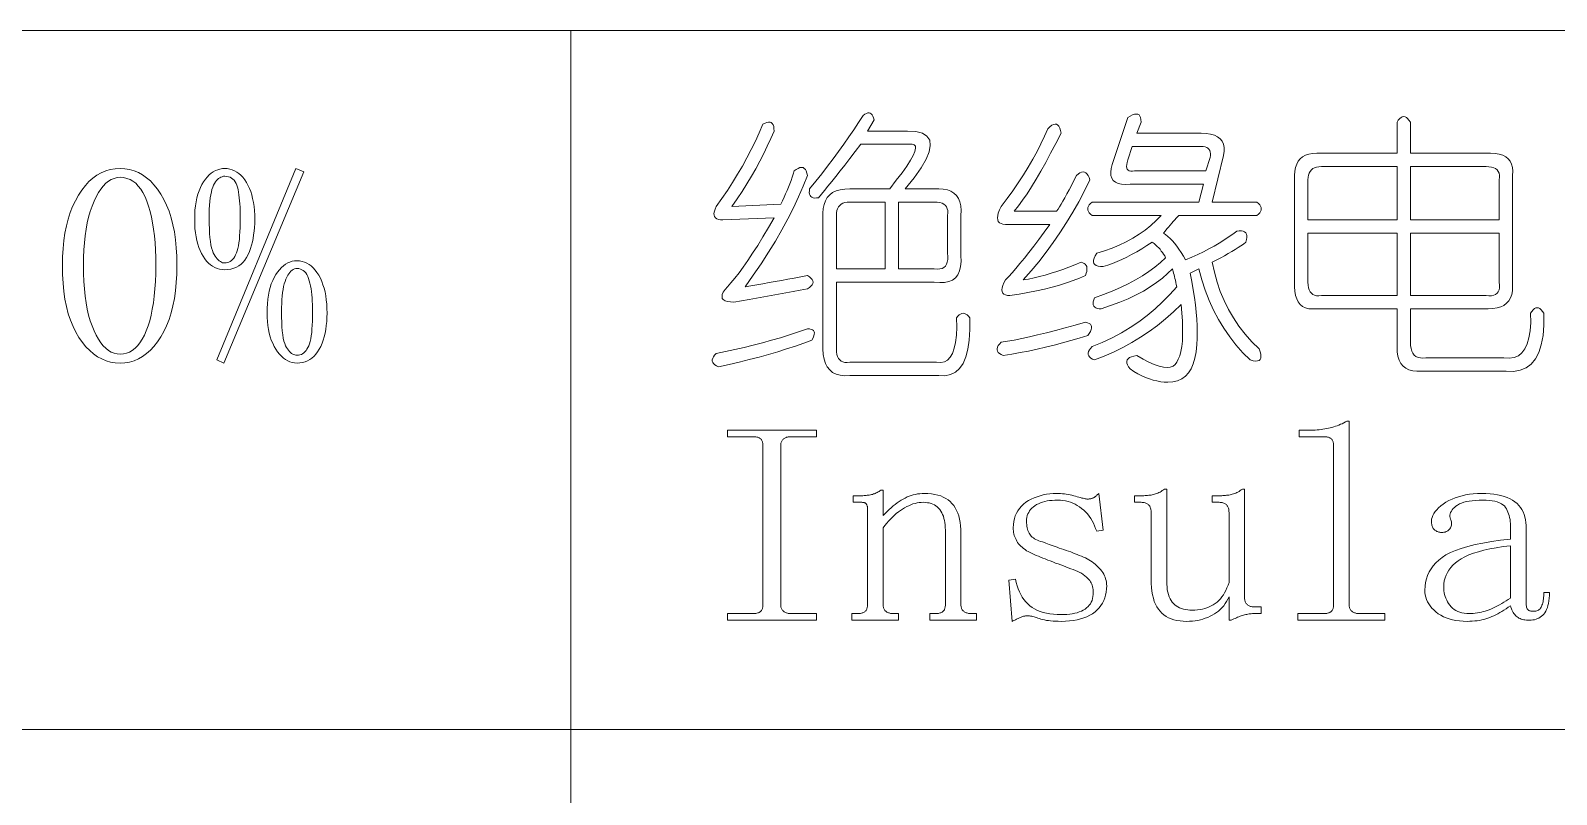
# Model space of a CAD drawing. Extents: x 1 to 297, y 1 to 210.
# Drawn here: x 170.94 to 182.7, y 50.62 to 56.51 of the extents above; entities that cross this region are included whole.
import ezdxf

# ---------------------------------------------------------------- set-up
doc = ezdxf.new("R2010")
doc.units = 0

msp = doc.modelspace()

# ---------------------------------------------------------------- linework, layer by layer
at = {"color": 7, "lineweight": 13}
for p, q in [((1.306, 56.508), (219.321, 56.508)), ((175.108, 56.508), (175.108, 29.565)), ((1.306, 51.119), (219.321, 51.119))]:
    msp.add_line(p, q, dxfattribs=at)
for points in [[(177.394, 55.733), (177.702, 55.733), (177.767, 55.729), (177.817, 55.716), (177.852, 55.693), (177.873, 55.662), (177.878, 55.622), (177.869, 55.573), (177.845, 55.515), (177.807, 55.448), (177.753, 55.372), (177.685, 55.288), (177.943, 55.288), (177.978, 55.286), (178.01, 55.279), (178.037, 55.269), (178.06, 55.255), (178.08, 55.236), (178.095, 55.214), (178.106, 55.187), (178.113, 55.156), (178.115, 55.121), (178.114, 55.082), (178.114, 54.773), (178.115, 54.728), (178.111, 54.688), (178.103, 54.654), (178.089, 54.625), (178.071, 54.602), (178.048, 54.584), (178.02, 54.572), (177.988, 54.565), (177.95, 54.564), (177.908, 54.568), (177.154, 54.568), (177.154, 54.053), (177.155, 54.031), (177.158, 54.011), (177.163, 53.994), (177.17, 53.979), (177.18, 53.968), (177.191, 53.959), (177.204, 53.953), (177.22, 53.949), (177.237, 53.949), (177.257, 53.951), (177.925, 53.951), (177.958, 53.948), (177.986, 53.953), (178.011, 53.967), (178.032, 53.989), (178.05, 54.019), (178.063, 54.058), (178.073, 54.104), (178.079, 54.159), (178.081, 54.222), (178.08, 54.293), (178.09, 54.306), (178.1, 54.315), (178.111, 54.322), (178.121, 54.326), (178.131, 54.328), (178.141, 54.326), (178.152, 54.322), (178.162, 54.315), (178.172, 54.306), (178.182, 54.293), (178.183, 54.203), (178.178, 54.122), (178.168, 54.052), (178.152, 53.992), (178.131, 53.942), (178.104, 53.903), (178.072, 53.873), (178.034, 53.855), (177.991, 53.846), (177.943, 53.848), (177.257, 53.848), (177.218, 53.847), (177.183, 53.85), (177.152, 53.859), (177.125, 53.872), (177.103, 53.891), (177.084, 53.914), (177.07, 53.941), (177.059, 53.974), (177.053, 54.011), (177.051, 54.053), (177.051, 55.099), (177.053, 55.135), (177.059, 55.167), (177.07, 55.195), (177.084, 55.22), (177.103, 55.241), (177.125, 55.258), (177.152, 55.271), (177.183, 55.28), (177.218, 55.286), (177.257, 55.288), (177.565, 55.288), (177.616, 55.353), (177.66, 55.411), (177.696, 55.463), (177.724, 55.507), (177.745, 55.545), (177.759, 55.576), (177.765, 55.6), (177.763, 55.617), (177.754, 55.627), (177.737, 55.631), (177.342, 55.631), (177.299, 55.574), (177.258, 55.521), (177.22, 55.471), (177.183, 55.425), (177.15, 55.382), (177.118, 55.343), (177.089, 55.307), (177.063, 55.274), (177.039, 55.245), (177.017, 55.219), (177.001, 55.217), (176.987, 55.216), (176.975, 55.218), (176.965, 55.222), (176.957, 55.228), (176.951, 55.236), (176.947, 55.246), (176.945, 55.258), (176.946, 55.272), (176.948, 55.288), (176.996, 55.346), (177.041, 55.404), (177.086, 55.461), (177.129, 55.518), (177.171, 55.575), (177.212, 55.631), (177.251, 55.687), (177.288, 55.743), (177.325, 55.798), (177.36, 55.853), (177.373, 55.862), (177.385, 55.869), (177.396, 55.872), (177.406, 55.873), (177.415, 55.871), (177.423, 55.866), (177.43, 55.858), (177.436, 55.848), (177.441, 55.835), (177.445, 55.819)], [(180.051, 54.722), (180.067, 54.644), (180.087, 54.569), (180.112, 54.496), (180.142, 54.426), (180.175, 54.358), (180.214, 54.292), (180.256, 54.229), (180.303, 54.168), (180.355, 54.109), (180.411, 54.053), (180.42, 54.031), (180.425, 54.012), (180.426, 53.995), (180.425, 53.982), (180.42, 53.972), (180.411, 53.965), (180.399, 53.961), (180.384, 53.96), (180.365, 53.962), (180.342, 53.968), (180.286, 54.024), (180.233, 54.084), (180.185, 54.146), (180.14, 54.212), (180.098, 54.281), (180.061, 54.352), (180.027, 54.427), (179.997, 54.505), (179.971, 54.586), (179.948, 54.671), (179.88, 54.636), (179.893, 54.572), (179.904, 54.51), (179.913, 54.45), (179.921, 54.392), (179.927, 54.336), (179.931, 54.282), (179.934, 54.231), (179.934, 54.181), (179.934, 54.133), (179.931, 54.088), (179.926, 54.032), (179.917, 53.983), (179.904, 53.939), (179.887, 53.901), (179.867, 53.869), (179.843, 53.843), (179.815, 53.823), (179.783, 53.808), (179.747, 53.799), (179.708, 53.796), (179.681, 53.797), (179.653, 53.8), (179.624, 53.806), (179.596, 53.813), (179.567, 53.822), (179.537, 53.833), (179.508, 53.847), (179.478, 53.862), (179.447, 53.88), (179.417, 53.899), (179.405, 53.916), (179.397, 53.931), (179.393, 53.944), (179.392, 53.957), (179.395, 53.968), (179.402, 53.977), (179.413, 53.986), (179.428, 53.992), (179.446, 53.998), (179.468, 54.002), (179.518, 53.974), (179.563, 53.951), (179.604, 53.933), (179.641, 53.92), (179.674, 53.912), (179.703, 53.909), (179.727, 53.912), (179.748, 53.92), (179.764, 53.933), (179.777, 53.951), (179.789, 53.974), (179.8, 54.001), (179.809, 54.034), (179.815, 54.071), (179.82, 54.113), (179.822, 54.16), (179.822, 54.212), (179.821, 54.269), (179.817, 54.33), (179.811, 54.396), (179.752, 54.34), (179.691, 54.286), (179.628, 54.235), (179.564, 54.188), (179.498, 54.143), (179.43, 54.102), (179.361, 54.064), (179.29, 54.029), (179.217, 53.997), (179.143, 53.968), (179.127, 53.975), (179.114, 53.983), (179.105, 53.991), (179.099, 54.001), (179.095, 54.011), (179.095, 54.021), (179.098, 54.033), (179.104, 54.045), (179.113, 54.057), (179.125, 54.071), (179.203, 54.103), (179.278, 54.138), (179.35, 54.177), (179.419, 54.219), (179.485, 54.263), (179.549, 54.311), (179.61, 54.362), (179.668, 54.416), (179.724, 54.473), (179.777, 54.533), (179.773, 54.55), (179.77, 54.566), (179.766, 54.582), (179.763, 54.597), (179.76, 54.611), (179.756, 54.624), (179.753, 54.637), (179.749, 54.649), (179.746, 54.66), (179.743, 54.671), (179.706, 54.634), (179.666, 54.598), (179.621, 54.564), (179.572, 54.531), (179.52, 54.499), (179.463, 54.469), (179.402, 54.44), (179.337, 54.413), (179.267, 54.387), (179.194, 54.362), (179.178, 54.363), (179.164, 54.365), (179.153, 54.37), (179.145, 54.376), (179.138, 54.383), (179.134, 54.393), (179.133, 54.404), (179.134, 54.417), (179.137, 54.431), (179.143, 54.448), (179.213, 54.472), (179.28, 54.498), (179.343, 54.526), (179.403, 54.555), (179.46, 54.585), (179.513, 54.616), (179.562, 54.649), (179.609, 54.684), (179.652, 54.719), (179.691, 54.756), (179.684, 54.77), (179.676, 54.783), (179.667, 54.796), (179.658, 54.808), (179.648, 54.821), (179.638, 54.832), (179.626, 54.844), (179.614, 54.855), (179.602, 54.866), (179.588, 54.876), (179.547, 54.85), (179.507, 54.825), (179.468, 54.802), (179.429, 54.78), (179.391, 54.761), (179.354, 54.743), (179.317, 54.726), (179.281, 54.712), (179.246, 54.699), (179.211, 54.688), (179.189, 54.689), (179.171, 54.692), (179.156, 54.697), (179.145, 54.704), (179.138, 54.713), (179.135, 54.725), (179.135, 54.738), (179.14, 54.754), (179.148, 54.771), (179.16, 54.791), (179.22, 54.809), (179.278, 54.83), (179.334, 54.853), (179.387, 54.878), (179.438, 54.906), (179.487, 54.937), (179.533, 54.969), (179.577, 55.005), (179.618, 55.042), (179.657, 55.082), (179.125, 55.082), (179.113, 55.092), (179.103, 55.103), (179.097, 55.113), (179.092, 55.123), (179.091, 55.133), (179.092, 55.144), (179.097, 55.154), (179.103, 55.164), (179.113, 55.175), (179.125, 55.185), (179.948, 55.185), (179.982, 55.322), (179.417, 55.322), (179.381, 55.32), (179.351, 55.323), (179.325, 55.329), (179.304, 55.338), (179.288, 55.352), (179.277, 55.369), (179.27, 55.39), (179.269, 55.415), (179.272, 55.444), (179.28, 55.476), (179.4, 55.836), (179.419, 55.848), (179.437, 55.857), (179.452, 55.862), (179.465, 55.864), (179.477, 55.862), (179.486, 55.857), (179.493, 55.848), (179.498, 55.836), (179.501, 55.821), (179.503, 55.802), (179.468, 55.716), (179.965, 55.716), (180.004, 55.715), (180.038, 55.709), (180.067, 55.701), (180.092, 55.689), (180.111, 55.673), (180.126, 55.655), (180.136, 55.632), (180.141, 55.607), (180.141, 55.577), (180.137, 55.545), (180.051, 55.185), (180.394, 55.185), (180.406, 55.175), (180.416, 55.164), (180.423, 55.154), (180.427, 55.144), (180.428, 55.133), (180.427, 55.123), (180.423, 55.113), (180.416, 55.103), (180.406, 55.092), (180.394, 55.082), (179.794, 55.082), (179.783, 55.071), (179.773, 55.06), (179.762, 55.048), (179.75, 55.035), (179.738, 55.022), (179.726, 55.008), (179.714, 54.993), (179.701, 54.978), (179.687, 54.962), (179.674, 54.945), (179.691, 54.934), (179.708, 54.92), (179.725, 54.905), (179.743, 54.887), (179.76, 54.868), (179.777, 54.846), (179.794, 54.822), (179.811, 54.797), (179.828, 54.769), (179.845, 54.739), (179.893, 54.76), (179.938, 54.781), (179.982, 54.802), (180.024, 54.824), (180.064, 54.846), (180.103, 54.869), (180.139, 54.892), (180.174, 54.915), (180.208, 54.938), (180.24, 54.962), (180.259, 54.964), (180.275, 54.964), (180.289, 54.961), (180.3, 54.957), (180.308, 54.949), (180.314, 54.939), (180.316, 54.927), (180.316, 54.913), (180.314, 54.896), (180.308, 54.876), (180.29, 54.862), (180.271, 54.848), (180.249, 54.834), (180.226, 54.819), (180.201, 54.803), (180.174, 54.788), (180.146, 54.772), (180.116, 54.756), (180.085, 54.739)], [(176.588, 55.785), (176.605, 55.794), (176.619, 55.799), (176.632, 55.802), (176.643, 55.801), (176.652, 55.798), (176.66, 55.791), (176.666, 55.781), (176.671, 55.768), (176.673, 55.752), (176.674, 55.733), (176.649, 55.675), (176.622, 55.617), (176.594, 55.559), (176.564, 55.5), (176.533, 55.442), (176.499, 55.384), (176.464, 55.325), (176.427, 55.267), (176.389, 55.209), (176.348, 55.151), (176.725, 55.168), (176.739, 55.195), (176.751, 55.222), (176.763, 55.248), (176.775, 55.275), (176.785, 55.301), (176.795, 55.326), (176.805, 55.351), (176.813, 55.376), (176.821, 55.401), (176.828, 55.425), (176.845, 55.437), (176.86, 55.445), (176.873, 55.451), (176.886, 55.452), (176.897, 55.451), (176.906, 55.445), (176.915, 55.437), (176.921, 55.425), (176.927, 55.409), (176.931, 55.391), (176.898, 55.308), (176.863, 55.225), (176.823, 55.141), (176.78, 55.056), (176.734, 54.971), (176.684, 54.885), (176.631, 54.798), (176.574, 54.71), (176.514, 54.622), (176.451, 54.533), (176.496, 54.54), (176.542, 54.548), (176.588, 54.556), (176.635, 54.564), (176.682, 54.572), (176.731, 54.581), (176.78, 54.59), (176.83, 54.599), (176.88, 54.609), (176.931, 54.619), (176.947, 54.609), (176.958, 54.599), (176.967, 54.588), (176.972, 54.578), (176.974, 54.568), (176.972, 54.557), (176.967, 54.547), (176.958, 54.537), (176.947, 54.527), (176.931, 54.516), (176.876, 54.506), (176.821, 54.496), (176.765, 54.485), (176.709, 54.475), (176.652, 54.465), (176.596, 54.455), (176.539, 54.444), (176.481, 54.434), (176.423, 54.424), (176.365, 54.413), (176.337, 54.415), (176.314, 54.418), (176.296, 54.424), (176.283, 54.433), (176.275, 54.443), (176.273, 54.457), (176.275, 54.472), (176.283, 54.49), (176.296, 54.511), (176.314, 54.533), (176.342, 54.563), (176.372, 54.599), (176.404, 54.639), (176.437, 54.684), (176.473, 54.735), (176.509, 54.791), (176.548, 54.851), (176.588, 54.917), (176.63, 54.989), (176.674, 55.065), (176.28, 55.048), (176.261, 55.049), (176.245, 55.052), (176.232, 55.057), (176.222, 55.064), (176.215, 55.073), (176.212, 55.085), (176.211, 55.098), (176.214, 55.114), (176.219, 55.131), (176.228, 55.151), (176.272, 55.212), (176.314, 55.275), (176.354, 55.337), (176.393, 55.4), (176.43, 55.463), (176.465, 55.527), (176.498, 55.591), (176.53, 55.655), (176.56, 55.72)], [(178.783, 55.751), (178.799, 55.766), (178.814, 55.777), (178.828, 55.783), (178.84, 55.786), (178.851, 55.785), (178.861, 55.779), (178.869, 55.77), (178.876, 55.756), (178.881, 55.738), (178.885, 55.716), (178.845, 55.636), (178.805, 55.561), (178.767, 55.489), (178.729, 55.423), (178.693, 55.361), (178.657, 55.303), (178.623, 55.249), (178.589, 55.201), (178.557, 55.156), (178.525, 55.116), (178.851, 55.116), (178.862, 55.131), (178.874, 55.149), (178.887, 55.17), (178.9, 55.193), (178.915, 55.219), (178.931, 55.248), (178.948, 55.279), (178.966, 55.314), (178.985, 55.351), (179.005, 55.391), (179.019, 55.403), (179.031, 55.411), (179.043, 55.416), (179.055, 55.418), (179.065, 55.416), (179.075, 55.411), (179.085, 55.403), (179.093, 55.391), (179.101, 55.375), (179.108, 55.356), (179.066, 55.271), (179.022, 55.188), (178.976, 55.107), (178.927, 55.027), (178.877, 54.949), (178.824, 54.873), (178.77, 54.798), (178.713, 54.725), (178.655, 54.654), (178.594, 54.585), (178.635, 54.592), (178.678, 54.601), (178.72, 54.612), (178.764, 54.623), (178.808, 54.636), (178.853, 54.651), (178.899, 54.666), (178.945, 54.684), (178.992, 54.702), (179.04, 54.722), (179.052, 54.718), (179.063, 54.712), (179.072, 54.706), (179.078, 54.697), (179.083, 54.688), (179.085, 54.677), (179.085, 54.664), (179.084, 54.651), (179.08, 54.636), (179.074, 54.619), (179.028, 54.599), (178.979, 54.58), (178.928, 54.562), (178.874, 54.545), (178.817, 54.529), (178.757, 54.514), (178.695, 54.5), (178.63, 54.487), (178.562, 54.476), (178.491, 54.465), (178.472, 54.466), (178.457, 54.47), (178.445, 54.476), (178.436, 54.484), (178.431, 54.495), (178.429, 54.508), (178.431, 54.524), (178.436, 54.542), (178.445, 54.562), (178.457, 54.585), (178.482, 54.611), (178.509, 54.64), (178.538, 54.674), (178.569, 54.711), (178.603, 54.752), (178.638, 54.797), (178.675, 54.845), (178.715, 54.898), (178.756, 54.954), (178.8, 55.013), (178.457, 55.013), (178.438, 55.015), (178.423, 55.019), (178.411, 55.026), (178.402, 55.035), (178.397, 55.048), (178.395, 55.063), (178.397, 55.081), (178.402, 55.101), (178.411, 55.125), (178.423, 55.151), (178.469, 55.212), (178.514, 55.273), (178.556, 55.334), (178.595, 55.395), (178.633, 55.455), (178.667, 55.515), (178.7, 55.574), (178.73, 55.633), (178.757, 55.692)], [(181.577, 55.802), (181.577, 55.562), (182.194, 55.562), (182.23, 55.56), (182.261, 55.555), (182.289, 55.547), (182.312, 55.535), (182.331, 55.519), (182.346, 55.5), (182.357, 55.478), (182.364, 55.452), (182.367, 55.423), (182.365, 55.391), (182.365, 54.533), (182.363, 54.501), (182.358, 54.472), (182.348, 54.446), (182.335, 54.424), (182.318, 54.405), (182.297, 54.389), (182.273, 54.377), (182.245, 54.369), (182.213, 54.364), (182.177, 54.362), (181.577, 54.362), (181.577, 54.105), (181.578, 54.079), (181.582, 54.056), (181.588, 54.036), (181.596, 54.02), (181.607, 54.006), (181.62, 53.996), (181.636, 53.988), (181.654, 53.984), (181.674, 53.983), (181.697, 53.985), (182.297, 53.985), (182.339, 53.982), (182.376, 53.988), (182.409, 54.001), (182.437, 54.023), (182.46, 54.053), (182.478, 54.092), (182.491, 54.138), (182.5, 54.193), (182.504, 54.256), (182.503, 54.328), (182.513, 54.343), (182.523, 54.355), (182.533, 54.364), (182.544, 54.369), (182.554, 54.371), (182.564, 54.369), (182.574, 54.364), (182.585, 54.355), (182.595, 54.343), (182.605, 54.328), (182.606, 54.237), (182.599, 54.156), (182.586, 54.086), (182.567, 54.026), (182.541, 53.976), (182.509, 53.937), (182.47, 53.908), (182.424, 53.889), (182.372, 53.88), (182.314, 53.882), (181.663, 53.882), (181.627, 53.881), (181.595, 53.884), (181.566, 53.892), (181.542, 53.904), (181.521, 53.921), (181.504, 53.942), (181.491, 53.967), (181.481, 53.997), (181.476, 54.032), (181.474, 54.071), (181.474, 54.362), (180.857, 54.362), (180.824, 54.361), (180.795, 54.363), (180.769, 54.37), (180.747, 54.381), (180.728, 54.396), (180.713, 54.415), (180.701, 54.439), (180.692, 54.466), (180.687, 54.498), (180.685, 54.533), (180.685, 55.391), (180.687, 55.423), (180.692, 55.452), (180.701, 55.478), (180.713, 55.5), (180.728, 55.519), (180.747, 55.535), (180.769, 55.547), (180.795, 55.555), (180.824, 55.56), (180.857, 55.562), (181.474, 55.562), (181.474, 55.802), (181.484, 55.817), (181.495, 55.829), (181.505, 55.838), (181.515, 55.843), (181.525, 55.845), (181.536, 55.843), (181.546, 55.838), (181.556, 55.829), (181.566, 55.817)], [(179.965, 55.613), (179.434, 55.613), (179.4, 55.511), (179.394, 55.491), (179.391, 55.474), (179.39, 55.46), (179.391, 55.447), (179.395, 55.438), (179.402, 55.43), (179.41, 55.425), (179.422, 55.423), (179.435, 55.423), (179.451, 55.425), (180, 55.425), (180.034, 55.528), (180.036, 55.544), (180.037, 55.559), (180.035, 55.571), (180.031, 55.583), (180.025, 55.592), (180.017, 55.6), (180.008, 55.606), (179.996, 55.61), (179.981, 55.613)], [(171.635, 53.944), (171.598, 53.946), (171.562, 53.952), (171.528, 53.962), (171.494, 53.976), (171.462, 53.993), (171.431, 54.015), (171.401, 54.041), (171.372, 54.07), (171.345, 54.104), (171.318, 54.141), (171.294, 54.182), (171.272, 54.227), (171.253, 54.274), (171.236, 54.325), (171.222, 54.379), (171.21, 54.437), (171.201, 54.497), (171.195, 54.561), (171.191, 54.628), (171.19, 54.698), (171.191, 54.764), (171.195, 54.827), (171.201, 54.888), (171.21, 54.945), (171.221, 55.001), (171.234, 55.053), (171.251, 55.104), (171.269, 55.151), (171.29, 55.196), (171.314, 55.238), (171.34, 55.278), (171.367, 55.313), (171.395, 55.343), (171.425, 55.37), (171.456, 55.393), (171.489, 55.411), (171.524, 55.426), (171.559, 55.436), (171.597, 55.442), (171.635, 55.444), (171.672, 55.442), (171.708, 55.436), (171.743, 55.426), (171.776, 55.413), (171.808, 55.395), (171.839, 55.373), (171.868, 55.348), (171.896, 55.318), (171.923, 55.285), (171.948, 55.247), (171.972, 55.206), (171.993, 55.162), (172.012, 55.115), (172.028, 55.065), (172.041, 55.011), (172.053, 54.955), (172.061, 54.895), (172.068, 54.833), (172.071, 54.767), (172.073, 54.698), (172.071, 54.63), (172.068, 54.564), (172.061, 54.501), (172.053, 54.441), (172.041, 54.385), (172.028, 54.331), (172.012, 54.28), (171.993, 54.232), (171.972, 54.187), (171.948, 54.146), (171.923, 54.107), (171.896, 54.073), (171.868, 54.043), (171.839, 54.017), (171.808, 53.995), (171.776, 53.976), (171.743, 53.962), (171.708, 53.952), (171.672, 53.946)], [(172.673, 55.05), (172.672, 55.019), (172.67, 54.99), (172.668, 54.961), (172.664, 54.933), (172.66, 54.905), (172.654, 54.879), (172.647, 54.853), (172.64, 54.828), (172.631, 54.803), (172.621, 54.78), (172.61, 54.758), (172.597, 54.738), (172.583, 54.721), (172.568, 54.706), (172.55, 54.693), (172.532, 54.683), (172.511, 54.675), (172.489, 54.669), (172.466, 54.665), (172.441, 54.664), (172.421, 54.665), (172.402, 54.668), (172.383, 54.673), (172.365, 54.681), (172.348, 54.69), (172.332, 54.701), (172.316, 54.715), (172.301, 54.73), (172.287, 54.748), (172.274, 54.767), (172.262, 54.788), (172.251, 54.811), (172.241, 54.836), (172.233, 54.862), (172.226, 54.889), (172.22, 54.918), (172.215, 54.949), (172.212, 54.981), (172.21, 55.015), (172.21, 55.05), (172.21, 55.087), (172.212, 55.122), (172.216, 55.155), (172.221, 55.187), (172.227, 55.217), (172.234, 55.245), (172.243, 55.272), (172.254, 55.297), (172.265, 55.32), (172.278, 55.341), (172.292, 55.361), (172.307, 55.378), (172.322, 55.394), (172.337, 55.407), (172.353, 55.418), (172.37, 55.428), (172.387, 55.435), (172.404, 55.44), (172.423, 55.443), (172.441, 55.444), (172.461, 55.443), (172.481, 55.44), (172.499, 55.435), (172.517, 55.427), (172.534, 55.417), (172.551, 55.406), (172.566, 55.392), (172.581, 55.376), (172.595, 55.357), (172.608, 55.337), (172.62, 55.315), (172.631, 55.291), (172.641, 55.266), (172.649, 55.24), (172.656, 55.212), (172.662, 55.182), (172.667, 55.151), (172.67, 55.119), (172.672, 55.085)], [(172.441, 55.384), (172.431, 55.384), (172.421, 55.381), (172.412, 55.378), (172.403, 55.373), (172.394, 55.367), (172.386, 55.36), (172.378, 55.351), (172.37, 55.34), (172.362, 55.329), (172.355, 55.316), (172.349, 55.301), (172.343, 55.283), (172.338, 55.264), (172.333, 55.242), (172.33, 55.217), (172.327, 55.19), (172.324, 55.161), (172.322, 55.129), (172.321, 55.095), (172.321, 55.058), (172.322, 55.017), (172.323, 54.979), (172.325, 54.943), (172.327, 54.911), (172.331, 54.882), (172.335, 54.855), (172.34, 54.832), (172.346, 54.812), (172.352, 54.794), (172.36, 54.78), (172.367, 54.768), (172.375, 54.757), (172.383, 54.747), (172.391, 54.739), (172.399, 54.732), (172.408, 54.726), (172.416, 54.721), (172.424, 54.718), (172.433, 54.716), (172.441, 54.716), (172.453, 54.716), (172.464, 54.719), (172.474, 54.723), (172.484, 54.728), (172.494, 54.735), (172.502, 54.743), (172.51, 54.753), (172.518, 54.765), (172.525, 54.778), (172.531, 54.793), (172.537, 54.809), (172.542, 54.828), (172.546, 54.849), (172.55, 54.872), (172.554, 54.898), (172.556, 54.925), (172.558, 54.955), (172.56, 54.988), (172.561, 55.022), (172.561, 55.058), (172.561, 55.089), (172.56, 55.117), (172.559, 55.145), (172.558, 55.171), (172.556, 55.196), (172.553, 55.219), (172.551, 55.241), (172.547, 55.261), (172.544, 55.281), (172.54, 55.299), (172.535, 55.315), (172.529, 55.329), (172.522, 55.342), (172.514, 55.353), (172.504, 55.363), (172.494, 55.37), (172.482, 55.376), (172.47, 55.381), (172.456, 55.383)], [(173.05, 55.418), (172.433, 53.944), (172.381, 53.97), (172.99, 55.444)], [(181.474, 55.459), (180.891, 55.459), (180.872, 55.458), (180.854, 55.455), (180.839, 55.45), (180.825, 55.443), (180.814, 55.433), (180.805, 55.422), (180.797, 55.409), (180.792, 55.393), (180.789, 55.376), (180.788, 55.356), (180.788, 55.048), (181.474, 55.048)], [(182.16, 55.459), (181.577, 55.459), (181.577, 55.048), (182.262, 55.048), (182.262, 55.356), (182.265, 55.376), (182.264, 55.393), (182.26, 55.409), (182.254, 55.422), (182.245, 55.433), (182.234, 55.443), (182.219, 55.45), (182.202, 55.455), (182.182, 55.458)], [(171.635, 55.376), (171.612, 55.374), (171.589, 55.368), (171.567, 55.359), (171.546, 55.346), (171.525, 55.33), (171.505, 55.309), (171.486, 55.285), (171.468, 55.258), (171.451, 55.226), (171.434, 55.191), (171.419, 55.153), (171.405, 55.113), (171.392, 55.07), (171.382, 55.024), (171.373, 54.976), (171.366, 54.925), (171.36, 54.872), (171.356, 54.817), (171.353, 54.759), (171.353, 54.698), (171.353, 54.635), (171.356, 54.574), (171.36, 54.516), (171.366, 54.461), (171.373, 54.409), (171.382, 54.36), (171.392, 54.314), (171.405, 54.271), (171.419, 54.23), (171.434, 54.193), (171.451, 54.159), (171.468, 54.128), (171.486, 54.101), (171.505, 54.078), (171.525, 54.058), (171.546, 54.042), (171.567, 54.029), (171.589, 54.02), (171.612, 54.015), (171.635, 54.013), (171.661, 54.015), (171.685, 54.02), (171.708, 54.029), (171.729, 54.042), (171.75, 54.058), (171.77, 54.078), (171.788, 54.101), (171.805, 54.128), (171.822, 54.159), (171.837, 54.193), (171.851, 54.23), (171.863, 54.271), (171.874, 54.314), (171.883, 54.36), (171.891, 54.409), (171.898, 54.461), (171.903, 54.516), (171.907, 54.574), (171.909, 54.635), (171.91, 54.698), (171.909, 54.759), (171.907, 54.817), (171.904, 54.872), (171.899, 54.925), (171.893, 54.976), (171.885, 55.024), (171.876, 55.07), (171.866, 55.113), (171.854, 55.153), (171.841, 55.191), (171.827, 55.226), (171.811, 55.258), (171.794, 55.285), (171.775, 55.309), (171.755, 55.33), (171.734, 55.346), (171.712, 55.359), (171.688, 55.368), (171.662, 55.374)], [(177.531, 55.185), (177.257, 55.185), (177.237, 55.184), (177.22, 55.181), (177.204, 55.176), (177.191, 55.168), (177.18, 55.159), (177.17, 55.148), (177.163, 55.134), (177.158, 55.119), (177.155, 55.102), (177.154, 55.082), (177.154, 54.671), (177.531, 54.671)], [(177.908, 55.185), (177.634, 55.185), (177.634, 54.671), (177.908, 54.671), (177.931, 54.669), (177.951, 54.67), (177.968, 54.674), (177.982, 54.682), (177.994, 54.692), (178.003, 54.706), (178.009, 54.722), (178.012, 54.742), (178.013, 54.765), (178.011, 54.791), (178.011, 55.082), (178.013, 55.102), (178.012, 55.119), (178.009, 55.134), (178.003, 55.148), (177.994, 55.159), (177.982, 55.168), (177.968, 55.176), (177.951, 55.181), (177.931, 55.184)], [(181.474, 54.945), (180.788, 54.945), (180.788, 54.568), (180.789, 54.545), (180.792, 54.525), (180.797, 54.508), (180.805, 54.494), (180.814, 54.482), (180.825, 54.473), (180.839, 54.467), (180.854, 54.463), (180.872, 54.463), (180.891, 54.465), (181.474, 54.465)], [(182.262, 54.945), (181.577, 54.945), (181.577, 54.465), (182.16, 54.465), (182.182, 54.463), (182.202, 54.463), (182.219, 54.467), (182.234, 54.473), (182.245, 54.482), (182.254, 54.494), (182.26, 54.508), (182.264, 54.525), (182.265, 54.545), (182.262, 54.568)], [(173.23, 54.33), (173.229, 54.296), (173.227, 54.264), (173.224, 54.233), (173.22, 54.203), (173.215, 54.175), (173.208, 54.147), (173.2, 54.121), (173.191, 54.097), (173.181, 54.073), (173.17, 54.051), (173.157, 54.031), (173.144, 54.013), (173.129, 53.997), (173.113, 53.983), (173.097, 53.971), (173.079, 53.961), (173.06, 53.954), (173.041, 53.948), (173.02, 53.945), (172.998, 53.944), (172.98, 53.945), (172.962, 53.948), (172.944, 53.954), (172.927, 53.961), (172.91, 53.971), (172.894, 53.983), (172.879, 53.997), (172.864, 54.013), (172.849, 54.031), (172.835, 54.051), (172.822, 54.073), (172.811, 54.097), (172.8, 54.121), (172.792, 54.147), (172.784, 54.175), (172.778, 54.203), (172.773, 54.233), (172.77, 54.264), (172.768, 54.296), (172.767, 54.33), (172.768, 54.367), (172.77, 54.402), (172.773, 54.436), (172.778, 54.468), (172.784, 54.498), (172.792, 54.527), (172.8, 54.554), (172.811, 54.58), (172.822, 54.603), (172.835, 54.626), (172.849, 54.646), (172.864, 54.664), (172.879, 54.68), (172.894, 54.694), (172.91, 54.706), (172.927, 54.716), (172.944, 54.723), (172.962, 54.729), (172.98, 54.732), (172.998, 54.733), (173.018, 54.732), (173.038, 54.728), (173.057, 54.723), (173.074, 54.715), (173.091, 54.705), (173.108, 54.693), (173.123, 54.678), (173.138, 54.661), (173.152, 54.643), (173.165, 54.621), (173.178, 54.598), (173.189, 54.574), (173.198, 54.548), (173.207, 54.521), (173.214, 54.493), (173.219, 54.463), (173.224, 54.432), (173.227, 54.399), (173.229, 54.365)], [(173.118, 54.339), (173.118, 54.367), (173.117, 54.395), (173.116, 54.421), (173.114, 54.447), (173.112, 54.471), (173.109, 54.495), (173.106, 54.517), (173.102, 54.539), (173.097, 54.559), (173.093, 54.578), (173.087, 54.596), (173.081, 54.612), (173.073, 54.627), (173.065, 54.639), (173.056, 54.649), (173.046, 54.658), (173.036, 54.664), (173.024, 54.669), (173.012, 54.672), (172.998, 54.673), (172.988, 54.672), (172.978, 54.67), (172.969, 54.665), (172.96, 54.66), (172.951, 54.652), (172.943, 54.643), (172.935, 54.633), (172.927, 54.621), (172.92, 54.607), (172.913, 54.591), (172.906, 54.574), (172.9, 54.555), (172.895, 54.534), (172.891, 54.512), (172.887, 54.487), (172.884, 54.461), (172.881, 54.433), (172.88, 54.403), (172.879, 54.372), (172.878, 54.339), (172.879, 54.297), (172.88, 54.259), (172.882, 54.224), (172.884, 54.192), (172.888, 54.163), (172.892, 54.137), (172.897, 54.114), (172.903, 54.094), (172.91, 54.078), (172.917, 54.064), (172.925, 54.053), (172.932, 54.043), (172.94, 54.034), (172.948, 54.026), (172.956, 54.019), (172.965, 54.014), (172.973, 54.01), (172.981, 54.007), (172.99, 54.005), (172.998, 54.004), (173.01, 54.005), (173.021, 54.007), (173.032, 54.011), (173.041, 54.016), (173.051, 54.022), (173.059, 54.03), (173.068, 54.04), (173.075, 54.051), (173.082, 54.063), (173.088, 54.077), (173.094, 54.093), (173.099, 54.111), (173.104, 54.131), (173.107, 54.154), (173.111, 54.179), (173.113, 54.206), (173.116, 54.236), (173.117, 54.268), (173.118, 54.302)], [(176.931, 54.208), (176.947, 54.207), (176.96, 54.204), (176.97, 54.2), (176.978, 54.194), (176.982, 54.186), (176.985, 54.177), (176.984, 54.166), (176.98, 54.153), (176.974, 54.138), (176.965, 54.122), (176.903, 54.098), (176.838, 54.075), (176.771, 54.053), (176.702, 54.031), (176.631, 54.011), (176.558, 53.99), (176.483, 53.971), (176.406, 53.952), (176.327, 53.934), (176.245, 53.916), (176.23, 53.923), (176.217, 53.931), (176.208, 53.94), (176.201, 53.949), (176.198, 53.959), (176.198, 53.97), (176.201, 53.981), (176.207, 53.993), (176.216, 54.006), (176.228, 54.019), (176.3, 54.033), (176.372, 54.049), (176.443, 54.065), (176.513, 54.082), (176.584, 54.101), (176.654, 54.12), (176.724, 54.14), (176.793, 54.162), (176.862, 54.184)], [(179.074, 54.259), (179.09, 54.255), (179.102, 54.25), (179.111, 54.243), (179.118, 54.234), (179.121, 54.225), (179.121, 54.214), (179.118, 54.202), (179.112, 54.188), (179.103, 54.173), (179.091, 54.156), (179.026, 54.136), (178.961, 54.117), (178.896, 54.099), (178.831, 54.082), (178.765, 54.066), (178.7, 54.051), (178.635, 54.037), (178.57, 54.025), (178.505, 54.013), (178.44, 54.002), (178.424, 54.009), (178.412, 54.017), (178.402, 54.026), (178.396, 54.035), (178.393, 54.045), (178.392, 54.055), (178.395, 54.067), (178.401, 54.079), (178.41, 54.091), (178.423, 54.105), (178.472, 54.113), (178.525, 54.122), (178.582, 54.133), (178.642, 54.146), (178.705, 54.161), (178.772, 54.177), (178.842, 54.195), (178.916, 54.215), (178.993, 54.236)], [(176.314, 53.376), (176.314, 53.428), (177, 53.428), (177, 53.376), (176.803, 53.376), (176.796, 53.376), (176.789, 53.376), (176.783, 53.375), (176.777, 53.374), (176.771, 53.372), (176.766, 53.37), (176.761, 53.368), (176.756, 53.365), (176.751, 53.362), (176.747, 53.359), (176.743, 53.356), (176.739, 53.352), (176.736, 53.347), (176.733, 53.343), (176.731, 53.338), (176.729, 53.332), (176.727, 53.327), (176.726, 53.321), (176.726, 53.314), (176.725, 53.308), (176.725, 52.082), (176.726, 52.075), (176.726, 52.069), (176.727, 52.063), (176.729, 52.057), (176.731, 52.052), (176.733, 52.047), (176.736, 52.042), (176.739, 52.038), (176.743, 52.034), (176.747, 52.031), (176.751, 52.027), (176.756, 52.024), (176.761, 52.022), (176.766, 52.02), (176.771, 52.018), (176.777, 52.016), (176.783, 52.015), (176.789, 52.014), (176.796, 52.014), (176.803, 52.013), (177, 52.013), (177, 51.962), (176.314, 51.962), (176.314, 52.013), (176.511, 52.013), (176.519, 52.014), (176.527, 52.014), (176.534, 52.015), (176.541, 52.016), (176.548, 52.018), (176.553, 52.02), (176.558, 52.022), (176.563, 52.024), (176.567, 52.027), (176.571, 52.031), (176.574, 52.034), (176.577, 52.038), (176.58, 52.042), (176.582, 52.047), (176.584, 52.052), (176.585, 52.057), (176.587, 52.063), (176.588, 52.069), (176.588, 52.075), (176.588, 52.082), (176.588, 53.308), (176.588, 53.314), (176.588, 53.321), (176.587, 53.327), (176.585, 53.332), (176.584, 53.338), (176.582, 53.343), (176.58, 53.347), (176.577, 53.352), (176.574, 53.356), (176.571, 53.359), (176.567, 53.362), (176.563, 53.365), (176.558, 53.368), (176.553, 53.37), (176.548, 53.372), (176.541, 53.374), (176.534, 53.375), (176.527, 53.376), (176.519, 53.376), (176.511, 53.376)], [(180.814, 53.428), (180.829, 53.428), (180.844, 53.428), (180.859, 53.429), (180.874, 53.43), (180.889, 53.432), (180.903, 53.434), (180.918, 53.436), (180.932, 53.439), (180.946, 53.442), (180.96, 53.445), (180.973, 53.448), (180.987, 53.452), (181, 53.457), (181.013, 53.461), (181.026, 53.466), (181.039, 53.472), (181.051, 53.477), (181.064, 53.483), (181.076, 53.49), (181.088, 53.496), (181.105, 53.496), (181.105, 52.082), (181.106, 52.075), (181.106, 52.069), (181.107, 52.063), (181.109, 52.057), (181.111, 52.052), (181.113, 52.047), (181.116, 52.042), (181.119, 52.038), (181.123, 52.034), (181.127, 52.031), (181.131, 52.027), (181.136, 52.024), (181.141, 52.022), (181.146, 52.02), (181.151, 52.018), (181.157, 52.016), (181.163, 52.015), (181.169, 52.014), (181.176, 52.014), (181.182, 52.013), (181.38, 52.013), (181.38, 51.962), (180.711, 51.962), (180.711, 52.013), (180.908, 52.013), (180.917, 52.014), (180.924, 52.014), (180.932, 52.015), (180.938, 52.016), (180.945, 52.018), (180.95, 52.02), (180.956, 52.022), (180.96, 52.024), (180.965, 52.027), (180.968, 52.031), (180.971, 52.034), (180.974, 52.038), (180.977, 52.042), (180.979, 52.047), (180.981, 52.052), (180.983, 52.057), (180.984, 52.063), (180.985, 52.069), (180.985, 52.075), (180.985, 52.082), (180.985, 53.308), (180.985, 53.314), (180.985, 53.321), (180.984, 53.327), (180.983, 53.332), (180.981, 53.338), (180.979, 53.343), (180.977, 53.347), (180.974, 53.352), (180.971, 53.356), (180.968, 53.359), (180.965, 53.362), (180.96, 53.365), (180.956, 53.368), (180.95, 53.37), (180.945, 53.372), (180.938, 53.374), (180.932, 53.375), (180.924, 53.376), (180.917, 53.376), (180.908, 53.376), (180.72, 53.376), (180.72, 53.428)], [(177.274, 51.962), (177.274, 52.013), (177.317, 52.013), (177.325, 52.014), (177.333, 52.014), (177.34, 52.015), (177.347, 52.016), (177.353, 52.018), (177.359, 52.02), (177.364, 52.022), (177.369, 52.024), (177.373, 52.027), (177.377, 52.031), (177.38, 52.034), (177.383, 52.038), (177.386, 52.042), (177.388, 52.047), (177.39, 52.052), (177.391, 52.057), (177.392, 52.063), (177.393, 52.069), (177.394, 52.075), (177.394, 52.082), (177.394, 52.819), (177.394, 52.824), (177.394, 52.829), (177.393, 52.833), (177.393, 52.838), (177.392, 52.842), (177.391, 52.845), (177.39, 52.849), (177.388, 52.852), (177.387, 52.855), (177.385, 52.858), (177.383, 52.86), (177.381, 52.862), (177.379, 52.864), (177.376, 52.866), (177.372, 52.867), (177.369, 52.869), (177.365, 52.869), (177.361, 52.87), (177.356, 52.87), (177.351, 52.871), (177.283, 52.871), (177.283, 52.922), (177.342, 52.922), (177.351, 52.922), (177.359, 52.922), (177.368, 52.923), (177.376, 52.923), (177.384, 52.924), (177.392, 52.925), (177.4, 52.926), (177.408, 52.927), (177.416, 52.929), (177.424, 52.931), (177.432, 52.932), (177.439, 52.935), (177.447, 52.937), (177.454, 52.94), (177.461, 52.943), (177.469, 52.947), (177.476, 52.951), (177.483, 52.955), (177.49, 52.96), (177.497, 52.965), (177.514, 52.965), (177.514, 52.768), (177.529, 52.784), (177.545, 52.8), (177.56, 52.815), (177.576, 52.829), (177.591, 52.843), (177.607, 52.855), (177.622, 52.867), (177.637, 52.877), (177.653, 52.887), (177.668, 52.896), (177.684, 52.904), (177.699, 52.912), (177.715, 52.918), (177.731, 52.924), (177.747, 52.928), (177.764, 52.932), (177.78, 52.935), (177.797, 52.937), (177.814, 52.939), (177.831, 52.939), (177.859, 52.938), (177.886, 52.936), (177.912, 52.932), (177.935, 52.927), (177.958, 52.92), (177.978, 52.911), (177.997, 52.901), (178.015, 52.89), (178.031, 52.877), (178.045, 52.862), (178.058, 52.846), (178.07, 52.828), (178.08, 52.809), (178.089, 52.788), (178.097, 52.766), (178.103, 52.742), (178.108, 52.716), (178.111, 52.689), (178.113, 52.661), (178.114, 52.631), (178.114, 52.082), (178.114, 52.075), (178.115, 52.069), (178.116, 52.063), (178.117, 52.057), (178.119, 52.052), (178.122, 52.047), (178.124, 52.042), (178.128, 52.038), (178.131, 52.034), (178.135, 52.031), (178.14, 52.027), (178.144, 52.024), (178.149, 52.022), (178.155, 52.02), (178.16, 52.018), (178.166, 52.016), (178.172, 52.015), (178.178, 52.014), (178.184, 52.014), (178.191, 52.013), (178.234, 52.013), (178.234, 51.962), (177.874, 51.962), (177.874, 52.013), (177.917, 52.013), (177.925, 52.014), (177.933, 52.014), (177.94, 52.015), (177.947, 52.016), (177.953, 52.018), (177.959, 52.02), (177.964, 52.022), (177.969, 52.024), (177.973, 52.027), (177.977, 52.031), (177.98, 52.034), (177.983, 52.038), (177.986, 52.042), (177.988, 52.047), (177.99, 52.052), (177.991, 52.057), (177.992, 52.063), (177.993, 52.069), (177.994, 52.075), (177.994, 52.082), (177.994, 52.656), (177.993, 52.676), (177.992, 52.696), (177.99, 52.714), (177.987, 52.731), (177.983, 52.747), (177.979, 52.763), (177.973, 52.777), (177.967, 52.791), (177.959, 52.803), (177.951, 52.815), (177.942, 52.825), (177.932, 52.835), (177.921, 52.843), (177.91, 52.851), (177.898, 52.857), (177.884, 52.862), (177.87, 52.866), (177.855, 52.868), (177.839, 52.87), (177.822, 52.871), (177.807, 52.87), (177.791, 52.869), (177.776, 52.866), (177.76, 52.862), (177.744, 52.858), (177.728, 52.852), (177.712, 52.845), (177.696, 52.838), (177.68, 52.829), (177.664, 52.819), (177.648, 52.808), (177.632, 52.797), (177.616, 52.784), (177.601, 52.771), (177.586, 52.757), (177.571, 52.742), (177.556, 52.726), (177.542, 52.709), (177.528, 52.692), (177.514, 52.673), (177.514, 52.082), (177.514, 52.075), (177.515, 52.069), (177.516, 52.063), (177.517, 52.057), (177.519, 52.052), (177.522, 52.047), (177.524, 52.042), (177.528, 52.038), (177.531, 52.034), (177.535, 52.031), (177.54, 52.027), (177.544, 52.024), (177.549, 52.022), (177.555, 52.02), (177.56, 52.018), (177.566, 52.016), (177.572, 52.015), (177.578, 52.014), (177.584, 52.014), (177.591, 52.013), (177.634, 52.013), (177.634, 51.962)], [(178.517, 52.673), (178.518, 52.699), (178.521, 52.722), (178.526, 52.745), (178.533, 52.767), (178.541, 52.787), (178.552, 52.806), (178.565, 52.824), (178.58, 52.841), (178.597, 52.856), (178.615, 52.871), (178.635, 52.884), (178.656, 52.895), (178.678, 52.906), (178.7, 52.914), (178.724, 52.922), (178.748, 52.928), (178.772, 52.933), (178.798, 52.936), (178.824, 52.938), (178.851, 52.939), (178.866, 52.939), (178.882, 52.938), (178.897, 52.937), (178.911, 52.936), (178.926, 52.934), (178.941, 52.931), (178.955, 52.929), (178.969, 52.925), (178.983, 52.922), (178.997, 52.918), (179.01, 52.914), (179.023, 52.91), (179.034, 52.907), (179.045, 52.904), (179.055, 52.902), (179.064, 52.9), (179.072, 52.898), (179.079, 52.897), (179.085, 52.896), (179.091, 52.896), (179.096, 52.896), (179.101, 52.897), (179.106, 52.897), (179.11, 52.898), (179.115, 52.898), (179.119, 52.899), (179.123, 52.9), (179.127, 52.902), (179.13, 52.903), (179.134, 52.905), (179.137, 52.907), (179.141, 52.909), (179.145, 52.912), (179.149, 52.914), (179.153, 52.918), (179.158, 52.921), (179.162, 52.925), (179.167, 52.93), (179.172, 52.934), (179.177, 52.939), (179.211, 52.656), (179.16, 52.648), (179.152, 52.67), (179.144, 52.69), (179.135, 52.71), (179.125, 52.729), (179.114, 52.747), (179.102, 52.764), (179.089, 52.781), (179.075, 52.796), (179.06, 52.81), (179.044, 52.823), (179.027, 52.836), (179.01, 52.847), (178.993, 52.856), (178.975, 52.865), (178.957, 52.872), (178.939, 52.877), (178.919, 52.882), (178.9, 52.885), (178.88, 52.887), (178.86, 52.888), (178.838, 52.887), (178.817, 52.886), (178.797, 52.884), (178.778, 52.881), (178.76, 52.877), (178.743, 52.872), (178.727, 52.867), (178.712, 52.86), (178.697, 52.853), (178.684, 52.845), (178.672, 52.836), (178.661, 52.826), (178.651, 52.816), (178.643, 52.805), (178.636, 52.793), (178.63, 52.781), (178.625, 52.768), (178.622, 52.754), (178.62, 52.74), (178.62, 52.725), (178.62, 52.711), (178.621, 52.699), (178.622, 52.686), (178.624, 52.675), (178.627, 52.664), (178.63, 52.653), (178.634, 52.644), (178.639, 52.634), (178.644, 52.626), (178.65, 52.618), (178.656, 52.61), (178.664, 52.603), (178.672, 52.597), (178.681, 52.59), (178.691, 52.584), (178.703, 52.579), (178.715, 52.574), (178.728, 52.57), (178.742, 52.566), (178.757, 52.562), (178.769, 52.557), (178.782, 52.552), (178.795, 52.546), (178.81, 52.541), (178.824, 52.535), (178.84, 52.53), (178.855, 52.524), (178.872, 52.518), (178.889, 52.512), (178.907, 52.506), (178.925, 52.5), (178.942, 52.494), (178.96, 52.488), (178.977, 52.482), (178.994, 52.475), (179.01, 52.469), (179.026, 52.462), (179.043, 52.456), (179.058, 52.449), (179.074, 52.442), (179.087, 52.435), (179.1, 52.427), (179.113, 52.42), (179.125, 52.411), (179.137, 52.402), (179.148, 52.393), (179.159, 52.383), (179.17, 52.373), (179.18, 52.363), (179.19, 52.352), (179.199, 52.341), (179.207, 52.329), (179.214, 52.317), (179.22, 52.305), (179.225, 52.293), (179.229, 52.281), (179.233, 52.268), (179.235, 52.255), (179.236, 52.241), (179.237, 52.228), (179.236, 52.203), (179.233, 52.179), (179.229, 52.156), (179.222, 52.134), (179.214, 52.113), (179.204, 52.093), (179.193, 52.075), (179.179, 52.058), (179.164, 52.041), (179.147, 52.026), (179.128, 52.012), (179.108, 52), (179.085, 51.989), (179.062, 51.98), (179.036, 51.972), (179.009, 51.965), (178.981, 51.96), (178.951, 51.956), (178.919, 51.954), (178.885, 51.953), (178.864, 51.954), (178.843, 51.954), (178.824, 51.955), (178.805, 51.957), (178.788, 51.959), (178.772, 51.961), (178.757, 51.964), (178.743, 51.967), (178.73, 51.971), (178.718, 51.975), (178.707, 51.979), (178.697, 51.983), (178.687, 51.986), (178.677, 51.989), (178.668, 51.991), (178.659, 51.993), (178.651, 51.994), (178.643, 51.995), (178.635, 51.996), (178.628, 51.996), (178.623, 51.996), (178.618, 51.996), (178.612, 51.995), (178.607, 51.994), (178.601, 51.993), (178.596, 51.992), (178.59, 51.99), (178.584, 51.988), (178.578, 51.986), (178.572, 51.983), (178.566, 51.981), (178.56, 51.978), (178.554, 51.975), (178.548, 51.972), (178.541, 51.97), (178.535, 51.966), (178.528, 51.963), (178.522, 51.96), (178.515, 51.957), (178.508, 51.953), (178.482, 52.271), (178.534, 52.279), (178.54, 52.252), (178.547, 52.227), (178.555, 52.203), (178.564, 52.18), (178.575, 52.159), (178.586, 52.139), (178.599, 52.121), (178.613, 52.104), (178.629, 52.088), (178.645, 52.073), (178.663, 52.06), (178.682, 52.049), (178.703, 52.038), (178.725, 52.03), (178.748, 52.022), (178.773, 52.016), (178.799, 52.011), (178.826, 52.008), (178.855, 52.006), (178.885, 52.005), (178.909, 52.005), (178.931, 52.007), (178.952, 52.009), (178.972, 52.012), (178.991, 52.016), (179.009, 52.02), (179.026, 52.026), (179.042, 52.032), (179.056, 52.04), (179.07, 52.048), (179.082, 52.057), (179.093, 52.067), (179.102, 52.077), (179.111, 52.089), (179.118, 52.101), (179.124, 52.115), (179.128, 52.129), (179.131, 52.144), (179.133, 52.16), (179.134, 52.176), (179.134, 52.188), (179.133, 52.199), (179.131, 52.21), (179.128, 52.221), (179.125, 52.231), (179.122, 52.241), (179.117, 52.25), (179.112, 52.259), (179.106, 52.267), (179.1, 52.275), (179.093, 52.282), (179.086, 52.289), (179.079, 52.296), (179.072, 52.302), (179.065, 52.308), (179.059, 52.313), (179.052, 52.318), (179.045, 52.323), (179.038, 52.327), (179.031, 52.331), (179.014, 52.337), (178.996, 52.344), (178.978, 52.352), (178.96, 52.359), (178.941, 52.366), (178.922, 52.373), (178.903, 52.381), (178.883, 52.388), (178.863, 52.396), (178.842, 52.403), (178.822, 52.411), (178.802, 52.419), (178.783, 52.426), (178.764, 52.434), (178.746, 52.441), (178.728, 52.448), (178.711, 52.455), (178.694, 52.462), (178.678, 52.469), (178.663, 52.476), (178.648, 52.483), (178.633, 52.491), (178.62, 52.498), (178.608, 52.506), (178.596, 52.515), (178.585, 52.524), (178.576, 52.533), (178.566, 52.542), (178.558, 52.552), (178.551, 52.562), (178.545, 52.572), (178.539, 52.583), (178.534, 52.594), (178.529, 52.605), (178.525, 52.616), (178.522, 52.627), (178.52, 52.638), (178.518, 52.65), (178.517, 52.662)], [(179.897, 52.039), (179.917, 52.04), (179.937, 52.041), (179.956, 52.044), (179.974, 52.047), (179.992, 52.052), (180.009, 52.058), (180.026, 52.064), (180.042, 52.072), (180.058, 52.081), (180.072, 52.091), (180.087, 52.101), (180.1, 52.114), (180.113, 52.127), (180.125, 52.141), (180.136, 52.157), (180.146, 52.174), (180.156, 52.192), (180.164, 52.211), (180.172, 52.232), (180.18, 52.253), (180.18, 52.793), (180.179, 52.8), (180.179, 52.807), (180.178, 52.813), (180.177, 52.819), (180.175, 52.825), (180.173, 52.83), (180.171, 52.835), (180.169, 52.84), (180.166, 52.845), (180.163, 52.849), (180.159, 52.853), (180.155, 52.857), (180.15, 52.86), (180.145, 52.863), (180.139, 52.865), (180.133, 52.867), (180.126, 52.869), (180.119, 52.87), (180.111, 52.87), (180.103, 52.871), (180.051, 52.871), (180.051, 52.922), (180.103, 52.922), (180.113, 52.922), (180.123, 52.922), (180.133, 52.923), (180.142, 52.923), (180.152, 52.924), (180.161, 52.925), (180.17, 52.926), (180.179, 52.927), (180.188, 52.929), (180.197, 52.931), (180.205, 52.933), (180.214, 52.935), (180.223, 52.938), (180.231, 52.942), (180.24, 52.946), (180.248, 52.95), (180.257, 52.955), (180.265, 52.961), (180.274, 52.967), (180.283, 52.973), (180.3, 52.973), (180.3, 52.133), (180.3, 52.127), (180.301, 52.12), (180.302, 52.114), (180.303, 52.109), (180.305, 52.103), (180.307, 52.098), (180.31, 52.094), (180.313, 52.09), (180.317, 52.086), (180.321, 52.082), (180.325, 52.079), (180.33, 52.076), (180.335, 52.073), (180.34, 52.071), (180.346, 52.069), (180.351, 52.068), (180.357, 52.066), (180.364, 52.066), (180.37, 52.065), (180.377, 52.065), (180.428, 52.065), (180.428, 52.013), (180.377, 52.013), (180.368, 52.013), (180.36, 52.013), (180.351, 52.012), (180.342, 52.011), (180.334, 52.01), (180.325, 52.009), (180.317, 52.007), (180.308, 52.005), (180.3, 52.003), (180.291, 52.001), (180.282, 51.998), (180.274, 51.995), (180.265, 51.992), (180.255, 51.988), (180.246, 51.985), (180.237, 51.981), (180.227, 51.976), (180.217, 51.972), (180.207, 51.967), (180.197, 51.962), (180.18, 51.962), (180.18, 52.142), (180.171, 52.124), (180.161, 52.106), (180.15, 52.09), (180.139, 52.074), (180.126, 52.06), (180.113, 52.046), (180.099, 52.033), (180.084, 52.021), (180.068, 52.01), (180.051, 52.001), (180.034, 51.992), (180.016, 51.984), (179.997, 51.977), (179.978, 51.97), (179.959, 51.965), (179.939, 51.961), (179.918, 51.958), (179.897, 51.955), (179.876, 51.954), (179.854, 51.953), (179.827, 51.954), (179.802, 51.957), (179.778, 51.96), (179.755, 51.966), (179.734, 51.973), (179.714, 51.981), (179.696, 51.991), (179.678, 52.003), (179.663, 52.016), (179.648, 52.031), (179.635, 52.047), (179.624, 52.065), (179.613, 52.085), (179.604, 52.107), (179.597, 52.131), (179.591, 52.157), (179.586, 52.185), (179.582, 52.214), (179.58, 52.246), (179.58, 52.279), (179.58, 52.793), (179.579, 52.8), (179.579, 52.807), (179.578, 52.813), (179.577, 52.819), (179.575, 52.825), (179.573, 52.83), (179.571, 52.835), (179.569, 52.84), (179.566, 52.845), (179.562, 52.849), (179.559, 52.853), (179.555, 52.857), (179.55, 52.86), (179.545, 52.863), (179.539, 52.865), (179.533, 52.867), (179.526, 52.869), (179.519, 52.87), (179.511, 52.87), (179.503, 52.871), (179.451, 52.871), (179.451, 52.922), (179.503, 52.922), (179.513, 52.922), (179.523, 52.922), (179.533, 52.923), (179.542, 52.923), (179.552, 52.924), (179.561, 52.925), (179.57, 52.926), (179.579, 52.927), (179.588, 52.929), (179.597, 52.931), (179.605, 52.933), (179.614, 52.935), (179.622, 52.938), (179.631, 52.942), (179.64, 52.946), (179.648, 52.95), (179.657, 52.955), (179.665, 52.961), (179.674, 52.967), (179.682, 52.973), (179.7, 52.973), (179.7, 52.262), (179.7, 52.239), (179.702, 52.217), (179.704, 52.196), (179.708, 52.177), (179.712, 52.159), (179.718, 52.143), (179.725, 52.128), (179.733, 52.114), (179.741, 52.102), (179.751, 52.091), (179.762, 52.081), (179.773, 52.072), (179.786, 52.064), (179.799, 52.058), (179.813, 52.052), (179.828, 52.047), (179.844, 52.044), (179.861, 52.041), (179.878, 52.04)], [(182.014, 51.953), (181.984, 51.954), (181.955, 51.956), (181.928, 51.96), (181.901, 51.965), (181.877, 51.972), (181.853, 51.98), (181.832, 51.989), (181.811, 52), (181.792, 52.012), (181.774, 52.026), (181.758, 52.041), (181.743, 52.056), (181.73, 52.072), (181.719, 52.088), (181.71, 52.104), (181.702, 52.121), (181.696, 52.139), (181.692, 52.157), (181.689, 52.175), (181.688, 52.193), (181.69, 52.224), (181.694, 52.253), (181.7, 52.281), (181.709, 52.308), (181.721, 52.334), (181.736, 52.359), (181.753, 52.382), (181.773, 52.405), (181.796, 52.426), (181.821, 52.446), (181.85, 52.465), (181.885, 52.483), (181.924, 52.5), (181.969, 52.516), (182.019, 52.531), (182.075, 52.545), (182.135, 52.557), (182.201, 52.568), (182.272, 52.579), (182.348, 52.588), (182.348, 52.691), (182.348, 52.707), (182.347, 52.724), (182.345, 52.739), (182.342, 52.754), (182.339, 52.769), (182.334, 52.783), (182.329, 52.796), (182.324, 52.809), (182.317, 52.821), (182.31, 52.832), (182.301, 52.843), (182.29, 52.852), (182.278, 52.86), (182.263, 52.868), (182.246, 52.874), (182.228, 52.879), (182.207, 52.883), (182.185, 52.885), (182.16, 52.887), (182.134, 52.888), (182.106, 52.887), (182.079, 52.886), (182.054, 52.883), (182.031, 52.88), (182.01, 52.876), (181.99, 52.871), (181.972, 52.865), (181.956, 52.858), (181.941, 52.85), (181.928, 52.841), (181.917, 52.831), (181.907, 52.822), (181.899, 52.812), (181.893, 52.802), (181.887, 52.792), (181.884, 52.782), (181.882, 52.772), (181.882, 52.762), (181.883, 52.752), (181.885, 52.742), (181.888, 52.735), (181.891, 52.728), (181.893, 52.721), (181.894, 52.715), (181.894, 52.708), (181.894, 52.701), (181.893, 52.694), (181.891, 52.687), (181.888, 52.68), (181.885, 52.673), (181.882, 52.667), (181.877, 52.661), (181.872, 52.656), (181.866, 52.651), (181.86, 52.648), (181.852, 52.645), (181.845, 52.642), (181.836, 52.641), (181.827, 52.639), (181.817, 52.639), (181.81, 52.639), (181.804, 52.64), (181.797, 52.641), (181.791, 52.643), (181.786, 52.645), (181.78, 52.647), (181.775, 52.65), (181.77, 52.653), (181.765, 52.657), (181.761, 52.661), (181.757, 52.665), (181.753, 52.67), (181.75, 52.675), (181.747, 52.681), (181.745, 52.687), (181.743, 52.694), (181.742, 52.701), (181.74, 52.709), (181.74, 52.716), (181.74, 52.725), (181.741, 52.74), (181.744, 52.755), (181.75, 52.77), (181.757, 52.785), (181.768, 52.8), (181.78, 52.814), (181.794, 52.829), (181.811, 52.843), (181.83, 52.857), (181.851, 52.871), (181.874, 52.884), (181.898, 52.895), (181.923, 52.906), (181.948, 52.914), (181.975, 52.922), (182.003, 52.928), (182.032, 52.933), (182.062, 52.936), (182.093, 52.938), (182.125, 52.939), (182.159, 52.938), (182.191, 52.937), (182.221, 52.933), (182.249, 52.929), (182.275, 52.923), (182.3, 52.916), (182.323, 52.908), (182.345, 52.898), (182.365, 52.887), (182.383, 52.875), (182.399, 52.861), (182.413, 52.847), (182.426, 52.831), (182.437, 52.815), (182.447, 52.797), (182.454, 52.778), (182.46, 52.758), (182.465, 52.736), (182.467, 52.714), (182.468, 52.691), (182.468, 52.125), (182.468, 52.112), (182.469, 52.1), (182.469, 52.089), (182.47, 52.079), (182.471, 52.07), (182.473, 52.063), (182.475, 52.056), (182.476, 52.051), (182.479, 52.047), (182.481, 52.043), (182.484, 52.041), (182.487, 52.039), (182.491, 52.037), (182.495, 52.035), (182.499, 52.034), (182.504, 52.033), (182.51, 52.032), (182.515, 52.031), (182.522, 52.031), (182.528, 52.031), (182.537, 52.031), (182.544, 52.032), (182.552, 52.034), (182.558, 52.037), (182.565, 52.04), (182.57, 52.044), (182.576, 52.049), (182.58, 52.055), (182.585, 52.062), (182.588, 52.069), (182.591, 52.077), (182.594, 52.086), (182.597, 52.095), (182.599, 52.105), (182.601, 52.115), (182.603, 52.126), (182.604, 52.138), (182.605, 52.15), (182.605, 52.163), (182.605, 52.176), (182.648, 52.176), (182.648, 52.153), (182.646, 52.131), (182.644, 52.111), (182.641, 52.092), (182.637, 52.075), (182.633, 52.059), (182.627, 52.044), (182.621, 52.031), (182.613, 52.019), (182.605, 52.009), (182.597, 52), (182.587, 51.992), (182.577, 51.985), (182.567, 51.979), (182.556, 51.974), (182.545, 51.97), (182.533, 51.966), (182.52, 51.964), (182.507, 51.962), (182.494, 51.962), (182.482, 51.962), (182.471, 51.963), (182.46, 51.964), (182.45, 51.966), (182.44, 51.968), (182.431, 51.971), (182.423, 51.975), (182.414, 51.978), (182.407, 51.983), (182.4, 51.988), (182.393, 51.993), (182.387, 51.999), (182.381, 52.006), (182.375, 52.014), (182.37, 52.022), (182.365, 52.031), (182.36, 52.041), (182.356, 52.051), (182.352, 52.062), (182.348, 52.073), (182.331, 52.062), (182.314, 52.051), (182.298, 52.04), (182.282, 52.03), (182.266, 52.021), (182.25, 52.012), (182.235, 52.004), (182.219, 51.997), (182.204, 51.99), (182.19, 51.983), (182.175, 51.978), (182.159, 51.973), (182.143, 51.968), (182.127, 51.964), (182.109, 51.961), (182.091, 51.958), (182.073, 51.956), (182.054, 51.955), (182.034, 51.954)], [(181.834, 52.219), (181.834, 52.204), (181.836, 52.189), (181.838, 52.174), (181.841, 52.159), (181.846, 52.145), (181.851, 52.131), (181.857, 52.117), (181.864, 52.104), (181.872, 52.091), (181.881, 52.078), (181.891, 52.066), (181.902, 52.055), (181.914, 52.045), (181.928, 52.037), (181.942, 52.03), (181.958, 52.024), (181.974, 52.019), (181.992, 52.016), (182.011, 52.014), (182.031, 52.013), (182.046, 52.014), (182.062, 52.015), (182.077, 52.016), (182.093, 52.018), (182.108, 52.021), (182.124, 52.024), (182.139, 52.028), (182.154, 52.033), (182.17, 52.038), (182.185, 52.043), (182.201, 52.05), (182.217, 52.057), (182.232, 52.064), (182.248, 52.072), (182.265, 52.081), (182.281, 52.09), (182.298, 52.1), (182.314, 52.111), (182.331, 52.122), (182.348, 52.133), (182.348, 52.536), (182.292, 52.529), (182.239, 52.521), (182.19, 52.511), (182.144, 52.501), (182.102, 52.49), (182.063, 52.478), (182.028, 52.465), (181.997, 52.451), (181.969, 52.436), (181.945, 52.421), (181.924, 52.404), (181.905, 52.386), (181.889, 52.368), (181.874, 52.349), (181.862, 52.33), (181.852, 52.309), (181.844, 52.288), (181.838, 52.266), (181.835, 52.243)]]:
    msp.add_lwpolyline(points, close=True, dxfattribs=at)

doc.saveas('drawing.dxf')
